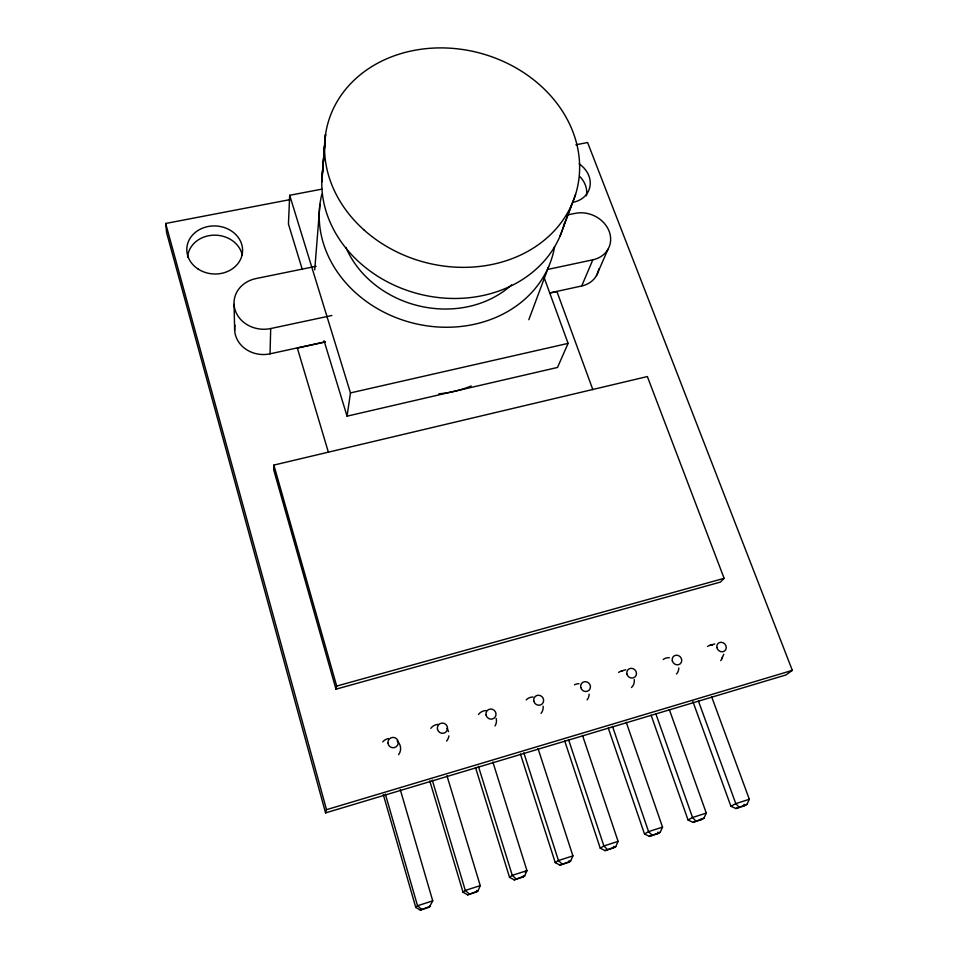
<?xml version="1.0" encoding="UTF-8"?>
<svg xmlns="http://www.w3.org/2000/svg" width="958" height="958" viewBox="0 0 958 958"><rect width="100%" height="100%" fill="white"/><g stroke="black" fill="none" stroke-linecap="round" stroke-linejoin="round"><path stroke-width="1.44" d="M325.397 341.778L270.048 353.825L270.695 328.546A29.243 25.662 4.7 0 1 234.95 309.482A29.243 25.662 4.7 0 1 256.049 278.55L316.08 266.288M273.868 465.085L273.701 469.791L335.983 689.185L720.464 582.069L724.116 578.321L647.369 376.554L273.868 465.085L336.689 686.072L335.983 689.185M321.972 189.121L289.687 195.288L288.442 224.04L302.333 269.581M324.606 145.029L321.78 181.984L325.564 134.3L322.523 171.506M314.739 269.869L319.924 204.389M692.862 701.436L730.894 806.229L735.9 808.528L743.971 805.929L744.115 804.229M651.129 715.267L688.048 819.988L692.981 822.347L701.184 819.701L701.316 818.623M544.048 277.377L568.094 343.383L557.508 367.453L347.059 416.167L350.472 392.912L289.687 195.288M608.294 728.104L644.495 833.975L649.38 836.37L657.703 833.7L657.966 832.011M564.705 740.929L600.247 848.189L605.049 850.644L613.515 847.914L613.803 846.405M520.422 753.982L555.257 862.631L559.999 865.134L568.609 862.368L568.956 860.763M475.491 767.442L509.536 877.312L514.207 879.875L522.948 877.061L523.2 876.103M429.771 780.914L463.037 892.233L467.636 894.856L476.533 891.994L476.976 890.461M575.878 144.778L587.601 142.538L792.326 670.361L786.015 674.923L325.564 812.887L326.51 809.678L165.674 223.465L290.202 199.587M383.308 794.613L415.76 907.418L420.287 910.1L429.328 907.19L429.783 905.777M559.903 236.482L571.83 204.401M528.828 319.709L548.635 266.683M563.603 226.316L575.554 194.474M429.328 907.19L432.729 900.867L400.252 789.536M549.653 292.956L581.698 285.987L592.822 259.81A27.267 23.22 22 0 0 609.168 231.333A27.267 23.22 22 0 0 575.255 213.347L567.938 214.843M476.533 891.994L477.97 890.916L480.245 885.623L446.943 775.705M721.721 659.008L723.781 654.242M522.948 877.061L524.673 875.887L526.96 870.63L492.843 761.957M596.499 275.545L608.067 249.152M568.609 862.368L570.609 861.11L572.908 855.889L538.037 748.557M613.515 847.914L615.778 846.573L618.102 841.387L582.512 735.385M657.703 833.7L660.218 832.286L662.553 827.125L626.233 722.284M701.184 819.701L703.95 818.216L706.285 813.091L669.319 709.531M743.971 805.929L746.977 804.373L749.324 799.283L711.722 696.981M415.76 907.418L417.532 905.753L432.729 900.867M420.287 910.1L430.477 906.196M463.037 892.233L465.301 890.425L480.245 885.623M467.636 894.856L477.97 890.916M509.536 877.312L512.267 875.349L526.96 870.63L525.032 871.972M514.207 879.875L524.673 875.887M555.257 862.631L558.454 860.524L572.908 855.889M559.999 865.134L570.609 861.11M600.247 848.189L603.887 845.95L618.102 841.387M605.049 850.644L615.778 846.573M644.495 833.975L648.566 831.616L662.553 827.125M649.38 836.37L660.218 832.286M688.048 819.988L692.538 817.509L706.285 813.091M692.981 822.347L703.95 818.216M730.894 806.229L735.792 803.63L749.324 799.283M735.9 808.528L746.977 804.373M326.51 809.678L792.326 670.361M621.55 670.959L625.73 669.738M709.842 645.369L714.776 643.92M336.689 686.072L724.116 578.321M350.472 392.912L568.094 343.383M325.061 342.042L297.351 348.077L328.402 452.248M549.641 293.136L556.933 291.555L592.858 389.702M270.695 328.546L331.911 315.493M547.629 269.461L592.822 259.81M421.376 909.118L417.532 905.753L385.332 794.002M469.025 893.79L465.301 890.425L432.274 780.099M515.871 878.714L512.267 875.349L478.401 766.28M561.951 863.9L558.454 860.524L523.834 752.82M607.264 849.315L603.887 845.95L568.537 739.576M651.847 834.981L648.566 831.616L612.485 726.404M695.7 820.862L692.538 817.509L655.775 713.59M738.857 806.983L735.792 803.63L698.406 700.969M324.044 340.737L347.059 416.167M325.564 812.887L166.632 232.77L165.674 223.465M234.051 304.309L234.674 330.366M707.531 646.446A9.796 8.909 47.4 0 1 712.429 645.021M722.332 657.164A9.796 8.909 47.4 0 1 720.727 660.649M663.175 659.523A9.855 9.077 47.7 0 1 669.355 657.739M678.779 667.977A9.855 9.077 47.7 0 1 676.492 673.989M618.617 672.444A9.915 9.245 47.9 0 1 622.868 670.684M634.244 679.593A9.915 9.245 47.9 0 1 631.466 687.533M574.453 684.85A9.975 9.424 48.2 0 1 579.015 683.701M589.134 694.179A9.975 9.424 48.2 0 1 587.086 699.843M526.241 699.843A10.023 9.604 48.7 0 1 533.055 697.029M543.126 706.214A10.023 9.604 48.7 0 1 541.042 713.351M478.485 714.5A10.083 9.796 49.4 0 1 486.329 710.573M496.184 718.452A10.083 9.796 49.4 0 1 495.035 725.948M430.801 728.343A10.143 9.987 51 0 1 438.081 724.38M446.871 728.415A10.143 9.987 51 0 1 448.512 731.613M448.871 735.888A10.143 9.987 51 0 1 446.596 741.049M382.769 741.851A10.215 10.179 68.7 0 1 388.301 738.594M397.115 740.869A10.215 10.179 68.7 0 1 398.612 754.688M579.159 163.842A25.77 21.627 20.3 0 1 590.032 186.02A25.77 21.627 20.3 0 1 573.243 202.258M579.818 176.559A25.507 21.471 20.3 0 1 586.38 195.839M187.564 257.403A27.59 23.818 3 0 1 213.383 235.189A27.59 23.818 3 0 1 242.266 255.175M471.18 385.978A108.757 95.525 14.2 0 1 438.908 393.822M511.608 284.861A99.476 85.322 14.8 0 1 345.946 247.511M554.61 246.697A119.391 102.422 14.8 0 1 416.335 323.876A119.391 102.422 14.8 0 1 321.84 194.223M564.657 222.46A123.941 105.236 15 0 1 422.741 294.884A123.941 105.236 15 0 1 323.121 167.554M270.048 353.825A28.237 24.968 4.2 0 1 234.985 325.241M598.798 268.923A26.381 22.669 22 0 1 581.698 285.987M716.883 647.56A4.994 4.515 47 0 0 724.691 650.901A4.994 4.515 47 0 0 723.015 642.686A4.994 4.515 47 0 0 716.883 647.56M672.324 660.876A5.018 4.61 47.2 0 0 680.36 663.702A5.018 4.61 47.2 0 0 678.18 655.464A5.018 4.61 47.2 0 0 672.324 660.876M626.927 674.073A5.041 4.694 47.3 0 0 635.034 676.911A5.041 4.694 47.3 0 0 632.927 668.588A5.041 4.694 47.3 0 0 626.927 674.073M580.764 687.497A5.077 4.79 47.5 0 0 588.942 690.359A5.077 4.79 47.5 0 0 586.907 681.928A5.077 4.79 47.5 0 0 580.764 687.497M533.81 701.148A5.101 4.886 47.8 0 0 542.072 704.034A5.101 4.886 47.8 0 0 540.108 695.508A5.101 4.886 47.8 0 0 533.81 701.148M486.041 715.027A5.137 4.982 48 0 0 494.388 717.937A5.137 4.982 48 0 0 492.508 709.315A5.137 4.982 48 0 0 486.041 715.027M437.447 729.158A5.173 5.077 48.5 0 0 445.865 732.092A5.173 5.077 48.5 0 0 444.069 723.362A5.173 5.077 48.5 0 0 437.447 729.158M387.954 743.168A5.197 5.185 51.7 0 0 396.217 746.725A5.197 5.185 51.7 0 0 395.139 737.792A5.197 5.185 51.7 0 0 387.954 743.168M198.222 269.126A27.902 24.022 3.2 0 0 242.422 252.972A27.902 24.022 3.2 0 0 203.443 227.812A27.902 24.022 3.2 0 0 198.222 269.126M364.291 230.207A128.851 108.182 15.2 0 0 576.105 192.63A128.851 108.182 15.2 0 0 415.892 50.067A128.851 108.182 15.2 0 0 364.291 230.207"/></g></svg>
